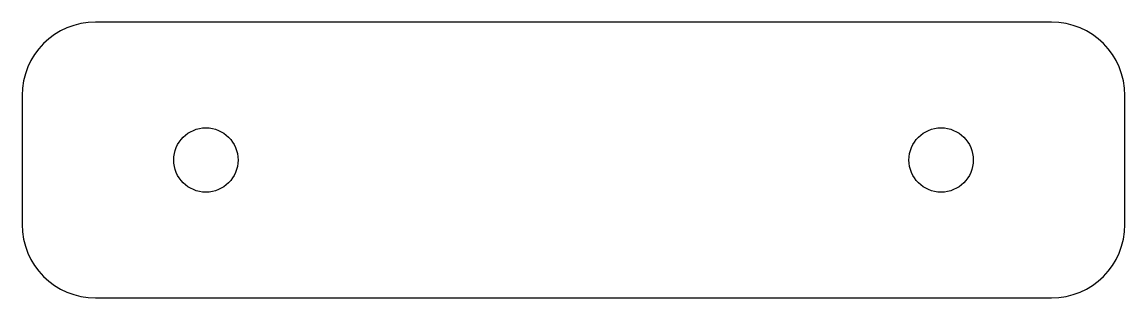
# Model space of a CAD drawing. Header units: millimetres. Extents: x 0 to 120, y 0 to 30.
import ezdxf

# ---------------------------------------------------------------- set-up
doc = ezdxf.new("R2010")
doc.units = ezdxf.units.MM

msp = doc.modelspace()

# ---------------------------------------------------------------- linework, layer by layer
at = {"layer": 'CAT'}
for p, q in [((112, 30), (8, 30)), ((0, 22), (0, 8)), ((120, 8), (120, 22)), ((8, 0), (112, 0))]:
    msp.add_line(p, q, dxfattribs=at)
for centre, start, end in [((8, 22), 90, 180), ((112, 22), 0, 90), ((8, 8), 180, 270), ((112, 8), 270, 360)]:
    msp.add_arc(centre, 8, start, end, dxfattribs=at)
at = {"layer": 'LO'}
for centre in [(20, 15), (100, 15)]:
    msp.add_circle(centre, 3.5, dxfattribs=at)

doc.saveas('drawing.dxf')
